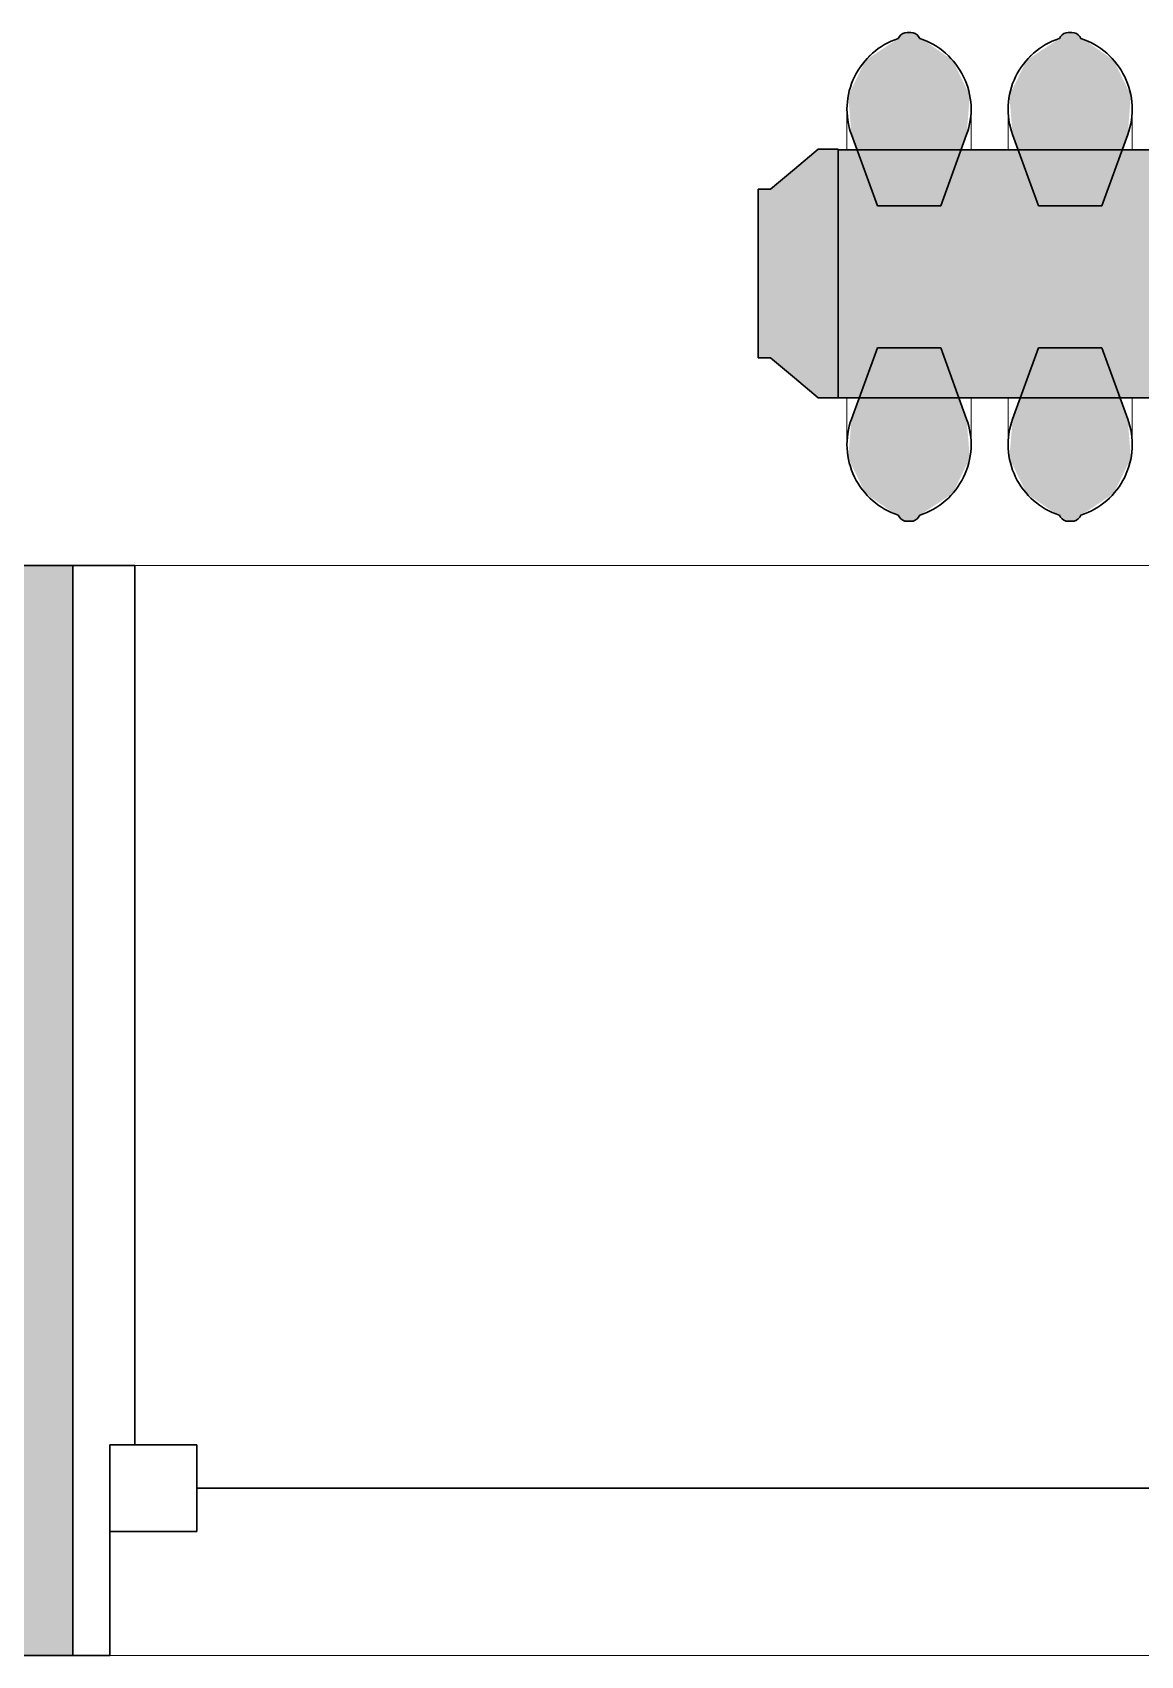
# Model space of a CAD drawing. Header units: inches. Extents: x -1287 to 1590, y -3558 to 989.
# Drawn here: x 1006.09 to 1028.44, y 91.89 to 124.65 of the extents above; entities that cross this region are included whole.
import ezdxf

# ---------------------------------------------------------------- set-up
doc = ezdxf.new("R2010")
doc.units = ezdxf.units.IN
doc.header["$MEASUREMENT"] = 0
for name, color, linetype, lineweight in [('A-GENM', 13, 'Continuous', 9), ('A-GLAZ', 151, 'Continuous', 18), ('A-WALL', 113, 'Continuous', 18), ('A-WALL-PATT', 111, 'Continuous', 18)]:
    doc.layers.add(name, color=color, linetype=linetype, lineweight=lineweight)

# ---------------------------------------------------------------- blocks, each defined once
blk = doc.blocks.new('Double Hung - side window 3_ 6_5_ x 5_ 6_ 2-5312470-1st Floor Construction')
at = {"layer": 'A-GLAZ', "color": 8, "lineweight": 30}
for p, q in [((20.5, 6.75), (20.5, 11)), ((21.25, 11), (20.5, 11)), ((18.75, 8.5), (18.75, 6.75)), ((20.5, 8.5), (18.75, 8.5)), ((20.5, 8.5), (20.5, 6.75)), ((-18.75, 7.625), (18.75, 7.625)), ((20.5, 6.75), (18.75, 6.75)), ((20, 6.75), (20.5, 6.75)), ((20, 6.75), (20, -11)), ((20, -11), (21.25, -11))]:
    blk.add_line(p, q, dxfattribs=at)
blk = doc.blocks.new('Cast_Iron_Radiator_8182 - Cast_Iron_Radiator_8182-V46-1st Floor Construction')
at = {"layer": 'A-GENM'}
h = blk.add_hatch(color=7, dxfattribs=at)
h.paths.add_polyline_path([(-4.524, -3.66), (-4.589, -2.87), (-5.111, -1.435), (-6.389, -1.435), (-6.911, -2.87), (-6.976, -3.66), (-6.629, -4.372), (-5.943, -4.848), (-5.876, -4.91), (-5.713, -4.933), (-5.624, -4.91), (-5.532, -4.809), (-4.871, -4.372), (-4.645, -3.909)], flags=0)
h.paths.add_polyline_path([(-4.524, 3.66), (-4.871, 4.372), (-5.557, 4.848), (-5.624, 4.91), (-5.787, 4.933), (-5.876, 4.91), (-5.968, 4.809), (-6.629, 4.372), (-6.976, 3.66), (-6.911, 2.87), (-6.389, 1.435), (-5.111, 1.435), (-4.589, 2.87)], flags=0)
h = blk.add_hatch(color=7, dxfattribs=at)
h.paths.add_polyline_path([(-1.274, 3.66), (-1.621, 4.372), (-2.307, 4.848), (-2.374, 4.91), (-2.537, 4.933), (-2.626, 4.91), (-2.718, 4.809), (-3.379, 4.372), (-3.726, 3.66), (-3.661, 2.87), (-3.139, 1.435), (-1.861, 1.435), (-1.339, 2.87)], flags=0)
h.paths.add_polyline_path([(-1.274, -3.66), (-1.339, -2.87), (-1.861, -1.435), (-3.139, -1.435), (-3.661, -2.87), (-3.726, -3.66), (-3.379, -4.372), (-2.693, -4.848), (-2.626, -4.91), (-2.463, -4.933), (-2.374, -4.91), (-2.282, -4.809), (-1.621, -4.372), (-1.395, -3.909)], flags=0)
for points in [[(-7.179, 2.574), (-7.584, 2.574), (-8.542, 1.77), (-8.792, 1.77), (-8.792, -1.634), (-8.542, -1.634), (-7.584, -2.438), (-7.179, -2.438)], [(15.702, -2.438), (15.702, 2.561), (-7.179, 2.561), (-7.179, -2.438), (11.735, -2.438)]]:
    blk.add_hatch(color=7, dxfattribs=at).paths.add_polyline_path(points, flags=0)
at = {"layer": 'A-GENM', "color": 8, "lineweight": 30}
for p, q in [((-5.713, 4.933), (-5.787, 4.933)), ((-2.463, 4.933), (-2.537, 4.933)), ((-5.943, 4.848), (-5.968, 4.809)), ((-5.532, 4.809), (-5.557, 4.848)), ((-2.693, 4.848), (-2.718, 4.809)), ((-2.282, 4.809), (-2.307, 4.848)), ((-6.911, 2.87), (-6.389, 1.435)), ((-5.111, 1.435), (-4.589, 2.87)), ((-3.661, 2.87), (-3.139, 1.435)), ((-1.861, 1.435), (-1.339, 2.87)), ((-7.179, 2.574), (-7.584, 2.574)), ((-7.179, -2.438), (-7.179, 2.574)), ((15.702, 2.561), (-7.179, 2.561)), ((-7.179, 2.561), (-7.179, -2.438)), ((-8.542, 1.77), (-8.792, 1.77)), ((-8.792, 1.77), (-8.792, -1.634)), ((-6.389, 1.435), (-5.111, 1.435)), ((-3.139, 1.435), (-1.861, 1.435)), ((-8.792, -1.634), (-8.542, -1.634)), ((-6.389, -1.435), (-6.911, -2.87)), ((-5.111, -1.435), (-6.389, -1.435)), ((-4.589, -2.87), (-5.111, -1.435)), ((-3.139, -1.435), (-3.661, -2.87)), ((-1.861, -1.435), (-3.139, -1.435)), ((-1.339, -2.87), (-1.861, -1.435)), ((-7.584, -2.438), (-7.179, -2.438)), ((-7.179, -2.438), (15.702, -2.438)), ((-5.968, -4.809), (-5.943, -4.848)), ((-5.557, -4.848), (-5.532, -4.809)), ((-2.718, -4.809), (-2.693, -4.848)), ((-2.307, -4.848), (-2.282, -4.809)), ((-5.787, -4.933), (-5.713, -4.933)), ((-2.537, -4.933), (-2.463, -4.933))]:
    blk.add_line(p, q, dxfattribs=at)
at = {"layer": 'A-GENM', "flags": 128}
for points in [[(-5.943, 4.848), (-5.938, 4.854), (-5.934, 4.86), (-5.929, 4.866), (-5.925, 4.872), (-5.919, 4.877), (-5.914, 4.882), (-5.909, 4.887), (-5.903, 4.892), (-5.897, 4.896), (-5.891, 4.901), (-5.885, 4.905), (-5.878, 4.909), (-5.872, 4.912), (-5.865, 4.915), (-5.858, 4.918), (-5.851, 4.921), (-5.844, 4.924), (-5.837, 4.926), (-5.83, 4.928), (-5.823, 4.929), (-5.816, 4.93), (-5.808, 4.931), (-5.801, 4.932), (-5.793, 4.933), (-5.787, 4.933)], [(-5.713, 4.933), (-5.706, 4.932), (-5.698, 4.932), (-5.691, 4.931), (-5.683, 4.93), (-5.676, 4.929), (-5.669, 4.927), (-5.662, 4.925), (-5.655, 4.923), (-5.648, 4.921), (-5.641, 4.918), (-5.634, 4.915), (-5.627, 4.912), (-5.621, 4.908), (-5.614, 4.904), (-5.608, 4.9), (-5.602, 4.896), (-5.596, 4.891), (-5.591, 4.887), (-5.585, 4.882), (-5.58, 4.876), (-5.575, 4.871), (-5.57, 4.865), (-5.565, 4.859), (-5.561, 4.854), (-5.557, 4.848)], [(-2.693, 4.848), (-2.688, 4.854), (-2.684, 4.86), (-2.679, 4.866), (-2.675, 4.872), (-2.669, 4.877), (-2.664, 4.882), (-2.659, 4.887), (-2.653, 4.892), (-2.647, 4.896), (-2.641, 4.901), (-2.635, 4.905), (-2.628, 4.909), (-2.622, 4.912), (-2.615, 4.915), (-2.608, 4.918), (-2.601, 4.921), (-2.594, 4.924), (-2.587, 4.926), (-2.58, 4.928), (-2.573, 4.929), (-2.566, 4.93), (-2.558, 4.931), (-2.551, 4.932), (-2.543, 4.933), (-2.537, 4.933)], [(-2.463, 4.933), (-2.456, 4.932), (-2.448, 4.932), (-2.441, 4.931), (-2.433, 4.93), (-2.426, 4.929), (-2.419, 4.927), (-2.412, 4.925), (-2.405, 4.923), (-2.398, 4.921), (-2.391, 4.918), (-2.384, 4.915), (-2.377, 4.912), (-2.371, 4.908), (-2.364, 4.904), (-2.358, 4.9), (-2.352, 4.896), (-2.346, 4.891), (-2.341, 4.887), (-2.335, 4.882), (-2.33, 4.876), (-2.325, 4.871), (-2.32, 4.865), (-2.315, 4.859), (-2.311, 4.854), (-2.307, 4.848)], [(-7.002, 3.383), (-7.001, 3.443), (-6.997, 3.503), (-6.991, 3.563), (-6.983, 3.622), (-6.972, 3.681), (-6.959, 3.74), (-6.943, 3.798), (-6.926, 3.855), (-6.906, 3.911), (-6.883, 3.967), (-6.859, 4.022), (-6.832, 4.076), (-6.804, 4.128), (-6.773, 4.18), (-6.74, 4.23), (-6.705, 4.279), (-6.668, 4.326), (-6.63, 4.372), (-6.589, 4.416), (-6.547, 4.459), (-6.503, 4.5), (-6.458, 4.539), (-6.411, 4.576), (-6.362, 4.612), (-6.312, 4.645), (-6.261, 4.677), (-6.209, 4.706), (-6.155, 4.733), (-6.101, 4.758), (-6.045, 4.781), (-5.989, 4.802), (-5.968, 4.809)], [(-5.532, 4.809), (-5.475, 4.789), (-5.419, 4.767), (-5.365, 4.743), (-5.311, 4.716), (-5.258, 4.688), (-5.206, 4.657), (-5.156, 4.624), (-5.107, 4.59), (-5.059, 4.553), (-5.013, 4.515), (-4.969, 4.474), (-4.926, 4.432), (-4.885, 4.389), (-4.846, 4.343), (-4.808, 4.296), (-4.773, 4.248), (-4.739, 4.198), (-4.707, 4.147), (-4.678, 4.095), (-4.651, 4.042), (-4.625, 3.987), (-4.602, 3.932), (-4.581, 3.876), (-4.563, 3.819), (-4.547, 3.761), (-4.533, 3.703), (-4.521, 3.644), (-4.512, 3.585), (-4.505, 3.525), (-4.5, 3.465), (-4.498, 3.405), (-4.498, 3.383)], [(-3.752, 3.383), (-3.751, 3.443), (-3.747, 3.503), (-3.741, 3.563), (-3.733, 3.622), (-3.722, 3.681), (-3.709, 3.74), (-3.693, 3.798), (-3.676, 3.855), (-3.656, 3.911), (-3.633, 3.967), (-3.609, 4.022), (-3.582, 4.076), (-3.554, 4.128), (-3.523, 4.18), (-3.49, 4.23), (-3.455, 4.279), (-3.418, 4.326), (-3.38, 4.372), (-3.339, 4.416), (-3.297, 4.459), (-3.253, 4.5), (-3.208, 4.539), (-3.161, 4.576), (-3.112, 4.612), (-3.062, 4.645), (-3.011, 4.677), (-2.959, 4.706), (-2.905, 4.733), (-2.851, 4.758), (-2.795, 4.781), (-2.739, 4.802), (-2.718, 4.809)], [(-2.282, 4.809), (-2.225, 4.789), (-2.169, 4.767), (-2.115, 4.743), (-2.061, 4.716), (-2.008, 4.688), (-1.956, 4.657), (-1.906, 4.624), (-1.857, 4.59), (-1.809, 4.553), (-1.763, 4.515), (-1.719, 4.474), (-1.676, 4.432), (-1.635, 4.389), (-1.596, 4.343), (-1.558, 4.296), (-1.523, 4.248), (-1.489, 4.198), (-1.457, 4.147), (-1.428, 4.095), (-1.401, 4.042), (-1.375, 3.987), (-1.352, 3.932), (-1.331, 3.876), (-1.313, 3.819), (-1.297, 3.761), (-1.283, 3.703), (-1.271, 3.644), (-1.262, 3.585), (-1.255, 3.525), (-1.25, 3.465), (-1.248, 3.405), (-1.248, 3.383)], [(-7.002, 2.571), (-7.002, 2.642), (-7.002, 2.71), (-7.002, 2.775), (-7.002, 2.837), (-7.002, 2.896), (-7.002, 2.952), (-7.002, 3.005), (-7.002, 3.055), (-7.002, 3.102), (-7.002, 3.145), (-7.002, 3.185), (-7.002, 3.221), (-7.002, 3.254), (-7.002, 3.283), (-7.002, 3.309), (-7.002, 3.33), (-7.002, 3.348), (-7.002, 3.363), (-7.002, 3.373), (-7.002, 3.38), (-7.002, 3.383), (-7.002, 3.383)], [(-4.498, 3.383), (-4.498, 3.381), (-4.498, 3.375), (-4.498, 3.366), (-4.498, 3.353), (-4.498, 3.336), (-4.498, 3.315), (-4.498, 3.29), (-4.498, 3.262), (-4.498, 3.23), (-4.498, 3.195), (-4.498, 3.156), (-4.498, 3.114), (-4.498, 3.068), (-4.498, 3.019), (-4.498, 2.967), (-4.498, 2.911), (-4.498, 2.853), (-4.498, 2.792), (-4.498, 2.727), (-4.498, 2.66), (-4.498, 2.591), (-4.498, 2.561)], [(-3.752, 2.571), (-3.752, 2.642), (-3.752, 2.71), (-3.752, 2.775), (-3.752, 2.837), (-3.752, 2.896), (-3.752, 2.952), (-3.752, 3.005), (-3.752, 3.055), (-3.752, 3.102), (-3.752, 3.145), (-3.752, 3.185), (-3.752, 3.221), (-3.752, 3.254), (-3.752, 3.283), (-3.752, 3.309), (-3.752, 3.33), (-3.752, 3.348), (-3.752, 3.363), (-3.752, 3.373), (-3.752, 3.38), (-3.752, 3.383), (-3.752, 3.383)], [(-1.248, 3.383), (-1.248, 3.381), (-1.248, 3.375), (-1.248, 3.366), (-1.248, 3.353), (-1.248, 3.336), (-1.248, 3.315), (-1.248, 3.29), (-1.248, 3.262), (-1.248, 3.23), (-1.248, 3.195), (-1.248, 3.156), (-1.248, 3.114), (-1.248, 3.068), (-1.248, 3.019), (-1.248, 2.967), (-1.248, 2.911), (-1.248, 2.853), (-1.248, 2.792), (-1.248, 2.727), (-1.248, 2.66), (-1.248, 2.591), (-1.248, 2.561)], [(-7.002, -3.383), (-7.002, -3.381), (-7.002, -3.375), (-7.002, -3.366), (-7.002, -3.353), (-7.002, -3.336), (-7.002, -3.315), (-7.002, -3.29), (-7.002, -3.262), (-7.002, -3.23), (-7.002, -3.195), (-7.002, -3.156), (-7.002, -3.114), (-7.002, -3.068), (-7.002, -3.019), (-7.002, -2.967), (-7.002, -2.911), (-7.002, -2.853), (-7.002, -2.792), (-7.002, -2.727), (-7.002, -2.66), (-7.002, -2.591), (-7.002, -2.518), (-7.002, -2.444)], [(-4.498, -2.438), (-4.498, -2.498), (-4.498, -2.571), (-4.498, -2.642), (-4.498, -2.71), (-4.498, -2.775), (-4.498, -2.837), (-4.498, -2.896), (-4.498, -2.952), (-4.498, -3.005), (-4.498, -3.055), (-4.498, -3.102), (-4.498, -3.145), (-4.498, -3.185), (-4.498, -3.221), (-4.498, -3.254), (-4.498, -3.283), (-4.498, -3.309), (-4.498, -3.33), (-4.498, -3.348), (-4.498, -3.363), (-4.498, -3.373), (-4.498, -3.38), (-4.498, -3.383), (-4.498, -3.383)], [(-3.752, -3.383), (-3.752, -3.381), (-3.752, -3.375), (-3.752, -3.366), (-3.752, -3.353), (-3.752, -3.336), (-3.752, -3.315), (-3.752, -3.29), (-3.752, -3.262), (-3.752, -3.23), (-3.752, -3.195), (-3.752, -3.156), (-3.752, -3.114), (-3.752, -3.068), (-3.752, -3.019), (-3.752, -2.967), (-3.752, -2.911), (-3.752, -2.853), (-3.752, -2.792), (-3.752, -2.727), (-3.752, -2.66), (-3.752, -2.591), (-3.752, -2.518), (-3.752, -2.444)], [(-1.248, -2.438), (-1.248, -2.498), (-1.248, -2.571), (-1.248, -2.642), (-1.248, -2.71), (-1.248, -2.775), (-1.248, -2.837), (-1.248, -2.896), (-1.248, -2.952), (-1.248, -3.005), (-1.248, -3.055), (-1.248, -3.102), (-1.248, -3.145), (-1.248, -3.185), (-1.248, -3.221), (-1.248, -3.254), (-1.248, -3.283), (-1.248, -3.309), (-1.248, -3.33), (-1.248, -3.348), (-1.248, -3.363), (-1.248, -3.373), (-1.248, -3.38), (-1.248, -3.383), (-1.248, -3.383)], [(-5.968, -4.809), (-6.025, -4.789), (-6.081, -4.767), (-6.135, -4.743), (-6.189, -4.716), (-6.242, -4.688), (-6.294, -4.657), (-6.344, -4.624), (-6.393, -4.59), (-6.441, -4.553), (-6.487, -4.515), (-6.531, -4.474), (-6.574, -4.432), (-6.615, -4.389), (-6.654, -4.343), (-6.692, -4.296), (-6.727, -4.248), (-6.761, -4.198), (-6.793, -4.147), (-6.822, -4.095), (-6.849, -4.042), (-6.875, -3.987), (-6.898, -3.932), (-6.919, -3.876), (-6.937, -3.819), (-6.953, -3.761), (-6.967, -3.703), (-6.979, -3.644), (-6.988, -3.585), (-6.995, -3.525), (-7, -3.465), (-7.002, -3.405), (-7.002, -3.383)], [(-4.498, -3.383), (-4.499, -3.443), (-4.503, -3.503), (-4.509, -3.563), (-4.517, -3.622), (-4.528, -3.681), (-4.541, -3.74), (-4.557, -3.798), (-4.574, -3.855), (-4.594, -3.911), (-4.617, -3.967), (-4.641, -4.022), (-4.668, -4.076), (-4.696, -4.128), (-4.727, -4.18), (-4.76, -4.23), (-4.795, -4.279), (-4.832, -4.326), (-4.87, -4.372), (-4.911, -4.416), (-4.953, -4.459), (-4.997, -4.5), (-5.042, -4.539), (-5.089, -4.576), (-5.138, -4.612), (-5.188, -4.645), (-5.239, -4.677), (-5.291, -4.706), (-5.345, -4.733), (-5.399, -4.758), (-5.455, -4.781), (-5.511, -4.802), (-5.532, -4.809)], [(-2.718, -4.809), (-2.775, -4.789), (-2.831, -4.767), (-2.885, -4.743), (-2.939, -4.716), (-2.992, -4.688), (-3.044, -4.657), (-3.094, -4.624), (-3.143, -4.59), (-3.191, -4.553), (-3.237, -4.515), (-3.281, -4.474), (-3.324, -4.432), (-3.365, -4.389), (-3.404, -4.343), (-3.442, -4.296), (-3.477, -4.248), (-3.511, -4.198), (-3.543, -4.147), (-3.572, -4.095), (-3.599, -4.042), (-3.625, -3.987), (-3.648, -3.932), (-3.669, -3.876), (-3.687, -3.819), (-3.703, -3.761), (-3.717, -3.703), (-3.729, -3.644), (-3.738, -3.585), (-3.745, -3.525), (-3.75, -3.465), (-3.752, -3.405), (-3.752, -3.383)], [(-1.248, -3.383), (-1.249, -3.443), (-1.253, -3.503), (-1.259, -3.563), (-1.267, -3.622), (-1.278, -3.681), (-1.291, -3.74), (-1.307, -3.798), (-1.324, -3.855), (-1.344, -3.911), (-1.367, -3.967), (-1.391, -4.022), (-1.418, -4.076), (-1.446, -4.128), (-1.477, -4.18), (-1.51, -4.23), (-1.545, -4.279), (-1.582, -4.326), (-1.62, -4.372), (-1.661, -4.416), (-1.703, -4.459), (-1.747, -4.5), (-1.792, -4.539), (-1.839, -4.576), (-1.888, -4.612), (-1.938, -4.645), (-1.989, -4.677), (-2.041, -4.706), (-2.095, -4.733), (-2.149, -4.758), (-2.205, -4.781), (-2.261, -4.802), (-2.282, -4.809)], [(-5.787, -4.933), (-5.794, -4.932), (-5.802, -4.932), (-5.809, -4.931), (-5.817, -4.93), (-5.824, -4.929), (-5.831, -4.927), (-5.838, -4.925), (-5.845, -4.923), (-5.852, -4.921), (-5.859, -4.918), (-5.866, -4.915), (-5.873, -4.912), (-5.879, -4.908), (-5.886, -4.904), (-5.892, -4.9), (-5.898, -4.896), (-5.904, -4.891), (-5.909, -4.887), (-5.915, -4.882), (-5.92, -4.876), (-5.925, -4.871), (-5.93, -4.865), (-5.935, -4.859), (-5.939, -4.854), (-5.943, -4.848)], [(-5.557, -4.848), (-5.562, -4.854), (-5.566, -4.86), (-5.571, -4.866), (-5.575, -4.872), (-5.581, -4.877), (-5.586, -4.882), (-5.591, -4.887), (-5.597, -4.892), (-5.603, -4.896), (-5.609, -4.901), (-5.615, -4.905), (-5.622, -4.909), (-5.628, -4.912), (-5.635, -4.915), (-5.642, -4.918), (-5.649, -4.921), (-5.656, -4.924), (-5.663, -4.926), (-5.67, -4.928), (-5.677, -4.929), (-5.684, -4.93), (-5.692, -4.931), (-5.699, -4.932), (-5.707, -4.933), (-5.713, -4.933)], [(-2.537, -4.933), (-2.544, -4.932), (-2.552, -4.932), (-2.559, -4.931), (-2.567, -4.93), (-2.574, -4.929), (-2.581, -4.927), (-2.588, -4.925), (-2.595, -4.923), (-2.602, -4.921), (-2.609, -4.918), (-2.616, -4.915), (-2.623, -4.912), (-2.629, -4.908), (-2.636, -4.904), (-2.642, -4.9), (-2.648, -4.896), (-2.654, -4.891), (-2.659, -4.887), (-2.665, -4.882), (-2.67, -4.876), (-2.675, -4.871), (-2.68, -4.865), (-2.685, -4.859), (-2.689, -4.854), (-2.693, -4.848)], [(-2.307, -4.848), (-2.312, -4.854), (-2.316, -4.86), (-2.321, -4.866), (-2.325, -4.872), (-2.331, -4.877), (-2.336, -4.882), (-2.341, -4.887), (-2.347, -4.892), (-2.353, -4.896), (-2.359, -4.901), (-2.365, -4.905), (-2.372, -4.909), (-2.378, -4.912), (-2.385, -4.915), (-2.392, -4.918), (-2.399, -4.921), (-2.406, -4.924), (-2.413, -4.926), (-2.42, -4.928), (-2.427, -4.929), (-2.434, -4.93), (-2.442, -4.931), (-2.449, -4.932), (-2.457, -4.933), (-2.463, -4.933)]]:
    blk.add_lwpolyline(points, dxfattribs=at)
at = {"layer": 'A-GENM', "color": 8, "lineweight": 30, "flags": 128}
for points in [[(-7.584, 2.574), (-8.063, 2.172), (-8.542, 1.77)], [(-8.542, -1.634), (-8.063, -2.036), (-7.584, -2.438)]]:
    blk.add_lwpolyline(points, dxfattribs=at)
at = {"layer": 'A-GENM', "color": 8, "lineweight": 30}
for centre, radius, start, end in [((-5.787, 4.747), 0.186, 90, 147), ((-5.713, 4.747), 0.186, 33, 90), ((-2.537, 4.747), 0.186, 90, 147), ((-2.463, 4.747), 0.186, 33, 90), ((-5.502, 3.383), 1.5, 108.1106, 200), ((-5.998, 3.383), 1.5, 340, 71.8894), ((-2.252, 3.383), 1.5, 108.1106, 200), ((-2.748, 3.383), 1.5, 340, 71.8894), ((-5.502, -3.383), 1.5, 160, 251.8894), ((-5.998, -3.383), 1.5, 288.1106, 20), ((-2.252, -3.383), 1.5, 160, 251.8894), ((-2.748, -3.383), 1.5, 288.1106, 20), ((-5.787, -4.747), 0.186, 213, 270), ((-5.713, -4.747), 0.186, 270, 327), ((-2.537, -4.747), 0.186, 213, 270), ((-2.463, -4.747), 0.186, 270, 327)]:
    blk.add_arc(centre, radius, start, end, dxfattribs=at)

msp = doc.modelspace()

# ---------------------------------------------------------------- hatches: boundary and pattern name
at = {"layer": 'A-WALL-PATT', "lineweight": 9}
h = msp.add_hatch(color=7, dxfattribs=at)
h.paths.add_polyline_path([(1067.897, 91.893), (1120.829, 91.893), (1120.829, 113.893), (1049.399, 113.893), (1049.399, 91.893)], flags=0)
h.paths.add_polyline_path([(1329.149, 91.893), (1329.149, 113.893), (1290.237, 113.893), (1290.237, 91.893), (1308.882, 91.893)], flags=0)
h.paths.add_polyline_path([(966.336, 91.893), (1006.899, 91.893), (1006.899, 113.893), (966.336, 113.893)], flags=0)
h.paths.add_polyline_path([(1161.829, 91.893), (1263.737, 91.893), (1263.737, 113.893), (1161.829, 113.893)], flags=0)
h.paths.add_polyline_path([(799.336, 91.893), (848.013, 91.893), (848.013, 113.893), (799.336, 113.893), (799.336, 109.826)], flags=0)
h.paths.add_polyline_path([(756.836, 91.893), (756.836, 113.893), (677.931, 113.893), (677.931, 91.893), (746.585, 91.893)], flags=0)
h.paths.add_polyline_path([(520.25, 91.893), (520.25, 113.893), (480.776, 113.893), (480.776, 91.893), (505.601, 91.893)], flags=0)
h.paths.add_polyline_path([(562.75, 91.893), (635.431, 91.893), (635.431, 113.893), (562.75, 113.893)], flags=0)
h.paths.add_polyline_path([(923.836, 91.893), (923.836, 113.893), (890.513, 113.893), (890.513, 91.893)], flags=0)

# ---------------------------------------------------------------- linework, layer by layer
at = {"layer": 'A-WALL', "color": 8, "lineweight": 30}
for p, q in [((1006.899, 113.893), (966.336, 113.893)), ((1006.899, 91.893), (1006.899, 113.893)), ((966.336, 91.893), (1006.899, 91.893))]:
    msp.add_line(p, q, dxfattribs=at)
at = {"layer": 'A-WALL', "lineweight": 9}
for p, q in [((1006.899, 113.893), (1049.399, 113.893)), ((1049.399, 91.893), (1006.899, 91.893))]:
    msp.add_line(p, q, dxfattribs=at)

# ---------------------------------------------------------------- block references
at = {"layer": 'A-GENM'}
msp.add_blockref('Cast_Iron_Radiator_8182 - Cast_Iron_Radiator_8182-V46-1st Floor Construction', (1029.52, 119.716), dxfattribs=at)
at = {"layer": 'A-GLAZ', "rotation": 180}
msp.add_blockref('Double Hung - side window 3_ 6_5_ x 5_ 6_ 2-5312470-1st Floor Construction', (1028.149, 102.893), dxfattribs=at)

doc.saveas('drawing.dxf')
